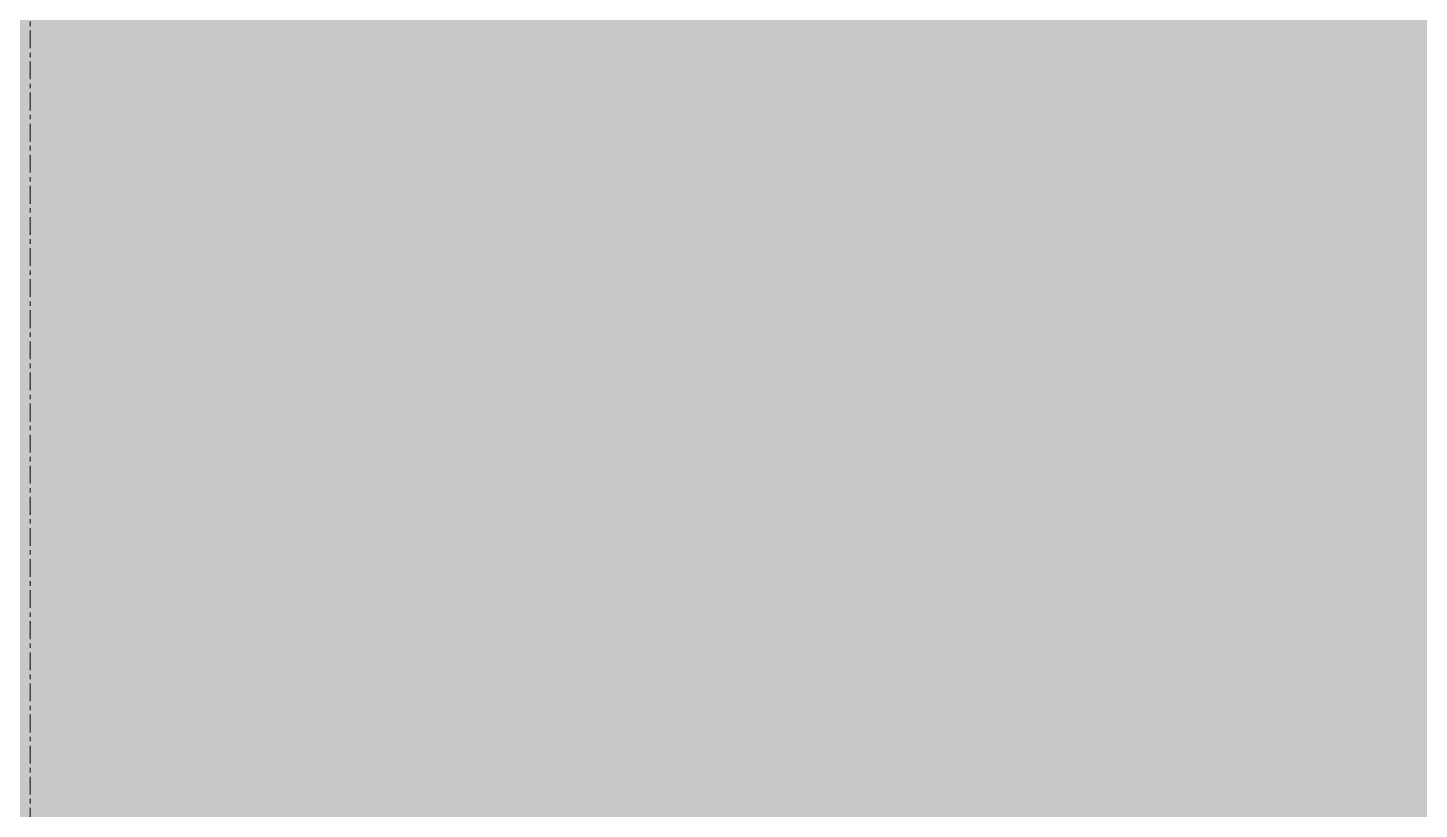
# Model space of a CAD drawing. Header units: inches. Extents: x -223 to 3310, y -687 to 1630.
# Drawn here: x 1944 to 1983.15, y 600.5 to 622.49 of the extents above; entities that cross this region are included whole.
import ezdxf

# ---------------------------------------------------------------- set-up
doc = ezdxf.new("R2010")
doc.units = ezdxf.units.IN
doc.header["$MEASUREMENT"] = 0
doc.linetypes.add('Grid Line 1_2_', pattern=[0.875, 0.5, -0.125, 0.125, -0.125])
doc.layers.add('A-FLOR-PATT', color=8, linetype='Continuous', lineweight=13)
doc.layers.add('S-GRID', color=1, linetype='Continuous', lineweight=9)

msp = doc.modelspace()

# ---------------------------------------------------------------- hatches: boundary and pattern name
at = {"layer": 'A-FLOR-PATT', "lineweight": 9}
h = msp.add_hatch(dxfattribs=at)
h.set_pattern_fill('FP_1', color=256, style=0, pattern_type=2)
h.set_pattern_definition([(0, (0, 0), (30.72, 7.68), [1.267, -21.773, 1.267, -21.773, -122.88]), (0, (0, 0), (30.72, 7.68), [-46.08, 1.267, -44.813, 1.267, -21.773, -53.76]), (0, (0, 0), (30.72, 7.68), [-115.2, 1.267, -14.093, 1.267, -37.133]), (120, (11.52, 3.84), (-22.011075, 22.7643), [1.267, -21.773, 1.267, -21.773, -122.88]), (120, (11.52, 3.84), (-22.011075, 22.7643), [-46.08, 1.267, -44.813, 1.267, -21.773, -53.76]), (120, (11.52, 3.84), (-22.011075, 22.7643), [-115.2, 1.267, -14.093, 1.267, -37.133]), (240, (15.36, 19.2), (-8.708925, -30.4443), [1.267, -21.773, 1.267, -21.773, -122.88]), (240, (15.36, 19.2), (-8.708925, -30.4443), [-46.08, 1.267, -44.813, 1.267, -21.773, -53.76]), (240, (15.36, 19.2), (-8.708925, -30.4443), [-115.2, 1.267, -14.093, 1.267, -37.133])])
h.paths.add_polyline_path([(992.069, 269.999), (992.069, -145.499), (952.069, -145.499), (952.069, 47.998), (48, 47.998), (48, 1247.998), (1028.25, 1247.998), (1028.25, 1507.061), (1563.75, 1507.061), (1563.75, 1247.998), (2544, 1247.998), (2544, 425.998), (2544, 425.498), (2367.945, 425.498), (2367.945, 325.249), (2367.945, 195.999), (2231.439, 195.999), (2231.439, -161.246), (1980.969, -161.246), (1980.969, 235.999), (1836, 235.999), (1836, 211.999), (1187.5, 211.999), (1187.5, 235.999), (1057.07, 235.999), (1057.07, 269.999)], flags=0)
h.paths.add_polyline_path([(941.002, 612.998), (846, 612.998), (846, 500.002), (941.002, 500.002)], flags=0)
h.paths.add_polyline_path([(1632.07, 1223.998), (1632.07, 1046), (1692.07, 1046), (1692.07, 1223.998)], flags=0)
h.paths.add_polyline_path([(786.148, 748), (712.992, 748), (712.992, 838.874), (664.992, 838.874), (664.992, 426.5), (834.148, 426.5), (834.148, 838.874), (786.148, 838.874)], flags=0)

# ---------------------------------------------------------------- linework, layer by layer
at = {"layer": 'S-GRID', "linetype": 'Grid Line 1_2_'}
msp.add_line((1944.07, -687.086), (1944.07, 1581.66), dxfattribs=at)

doc.saveas('drawing.dxf')
